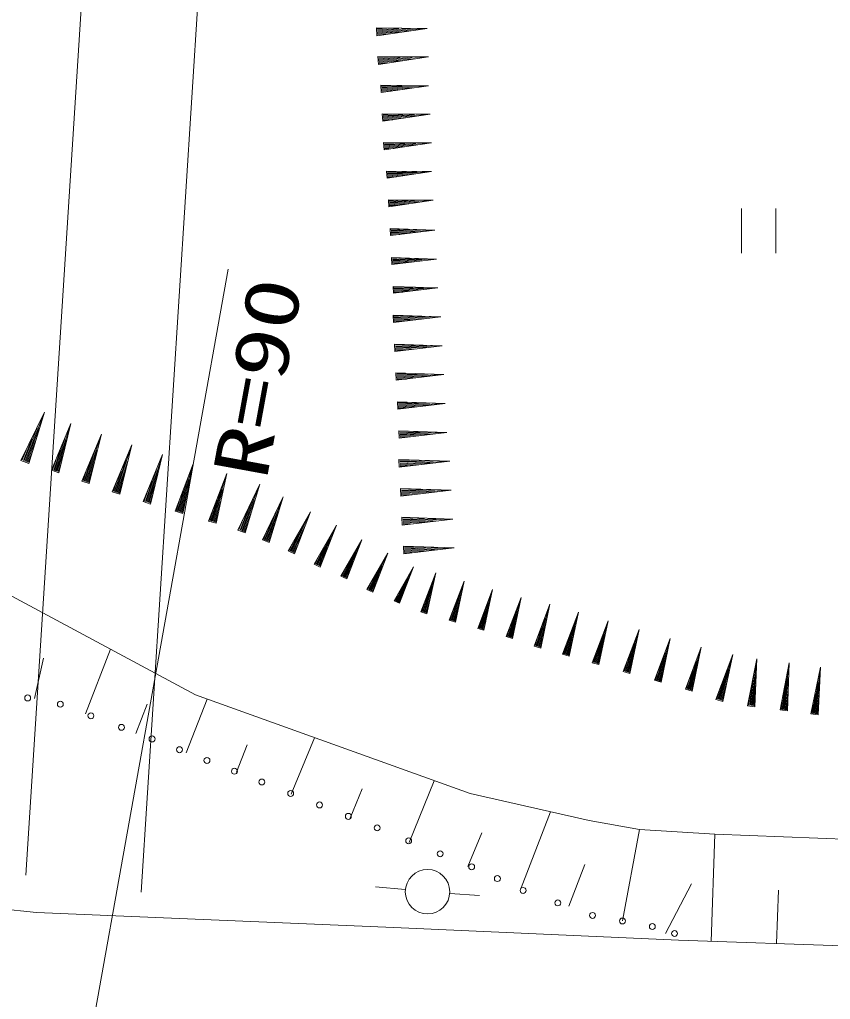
# Model space of a CAD drawing. Units: millimetres, scale not verified. Extents: x 34860 to 694227, y -100713 to 259287.
# Drawn here: x 194772 to 221969, y 159534 to 192403 of the extents above; entities that cross this region are included whole.
import ezdxf
from ezdxf.enums import TextEntityAlignment as Align

# ---------------------------------------------------------------- set-up
doc = ezdxf.new("R2010")
doc.units = ezdxf.units.MM
doc.header["$LTSCALE"] = 1000
doc.layers.add('S-BGD', color=7, linetype='Continuous', lineweight=13)
doc.layers.add('S-BGD-HTXT', color=6, linetype='Continuous', lineweight=13)
doc.styles.add('ＭＳ ゴシック', font='')
doc.styles.get('ＭＳ ゴシック').set_extended_font_data('MS Gothic')

# ---------------------------------------------------------------- blocks, each defined once
blk = doc.blocks.new('BUHIN3')
at = {"color": 7, "linetype": 'Continuous', "lineweight": 13}
blk.add_circle((0, 0), 746, dxfattribs=at)
blk = doc.blocks.new('BUHIN4')
at = {"color": 7, "linetype": 'Continuous', "lineweight": 13}
for p, q in [((-578, 750), (-578, -750)), ((574, -750), (574, 750))]:
    blk.add_line(p, q, dxfattribs=at)
blk = doc.blocks.new('BUHIN61')
at = {"color": 7, "linetype": 'Continuous', "lineweight": 13}
blk.add_circle((0, 0), 99.5, dxfattribs=at)
blk = doc.blocks.new('BUHIN62')
at = {"color": 7, "linetype": 'Continuous', "lineweight": 13}
blk.add_circle((0, 0), 99.5, dxfattribs=at)
blk = doc.blocks.new('BUHIN63')
at = {"color": 7, "linetype": 'Continuous', "lineweight": 13}
blk.add_circle((0, 0), 99.5, dxfattribs=at)
blk = doc.blocks.new('BUHIN64')
at = {"color": 7, "linetype": 'Continuous', "lineweight": 13}
blk.add_circle((0, 0), 99.5, dxfattribs=at)
blk = doc.blocks.new('BUHIN65')
at = {"color": 7, "linetype": 'Continuous', "lineweight": 13}
blk.add_circle((0, 0), 99.5, dxfattribs=at)
blk = doc.blocks.new('BUHIN66')
at = {"color": 7, "linetype": 'Continuous', "lineweight": 13}
blk.add_circle((0, 0), 99.5, dxfattribs=at)
blk = doc.blocks.new('BUHIN67')
at = {"color": 7, "linetype": 'Continuous', "lineweight": 13}
blk.add_circle((0, 0), 99.5, dxfattribs=at)
blk = doc.blocks.new('BUHIN68')
at = {"color": 7, "linetype": 'Continuous', "lineweight": 13}
blk.add_circle((0, 0), 99.5, dxfattribs=at)
blk = doc.blocks.new('BUHIN117')
at = {"color": 7, "linetype": 'Continuous', "lineweight": 13}
for p, q in [((-87, -767), (73, 640)), ((0, 282), (-119, -763)), ((63, 275), (-56, -771)), ((-143, -761), (-67, -89)), ((-24, -774), (53, -103)), ((-143, -447), (-179, -757)), ((43, -468), (8, -778))]:
    blk.add_line(p, q, dxfattribs=at)
blk.add_lwpolyline([(33, -809), (91, 795), (-214, -781)], close=True, dxfattribs=at)
blk = doc.blocks.new('BUHIN119')
at = {"color": 7, "linetype": 'Continuous', "lineweight": 13}
for p, q in [((-203, -695), (169, 579)), ((45, 260), (-232, -686)), ((102, 244), (-174, -703)), ((-253, -680), (-76, -72)), ((-146, -712), (32, -103)), ((-204, -390), (-286, -670)), ((-35, -439), (-117, -720))]:
    blk.add_line(p, q, dxfattribs=at)
blk.add_lwpolyline([(-99, -752), (210, 720), (-322, -687)], close=True, dxfattribs=at)
blk = doc.blocks.new('BUHIN120')
at = {"color": 7, "linetype": 'Continuous', "lineweight": 13}
for p, q in [((-205, -694), (171, 579)), ((45, 260), (-233, -686)), ((103, 243), (-176, -703)), ((-255, -679), (-76, -71)), ((-147, -711), (32, -103)), ((-205, -389), (-287, -670)), ((-36, -439), (-118, -720))]:
    blk.add_line(p, q, dxfattribs=at)
blk.add_lwpolyline([(-100, -752), (212, 719), (-324, -687)], close=True, dxfattribs=at)
blk = doc.blocks.new('BUHIN121')
at = {"color": 7, "linetype": 'Continuous', "lineweight": 13}
for p, q in [((-191, -648), (159, 541)), ((42, 243), (-218, -640)), ((96, 227), (-164, -656)), ((-238, -634), (-71, -67)), ((-137, -664), (30, -96)), ((-191, -363), (-268, -625)), ((-33, -410), (-110, -672))]:
    blk.add_line(p, q, dxfattribs=at)
blk.add_lwpolyline([(-94, -702), (198, 671), (-302, -641)], close=True, dxfattribs=at)
blk = doc.blocks.new('BUHIN123')
at = {"color": 7, "linetype": 'Continuous', "lineweight": 13}
for p, q in [((-290, -610), (242, 509)), ((80, 233), (-315, -598)), ((130, 209), (-265, -622)), ((-334, -589), (-80, -55)), ((-239, -634), (15, -100)), ((-245, -329), (-363, -576)), ((-97, -400), (-214, -646))]:
    blk.add_line(p, q, dxfattribs=at)
blk.add_lwpolyline([(-202, -679), (300, 632), (-398, -586)], close=True, dxfattribs=at)
blk = doc.blocks.new('BUHIN124')
at = {"color": 7, "linetype": 'Continuous', "lineweight": 13}
for p, q in [((-311, -654), (259, 545)), ((86, 250), (-338, -641)), ((140, 224), (-283, -667)), ((-358, -631), (-86, -59)), ((-256, -679), (16, -107)), ((-263, -353), (-388, -617)), ((-104, -428), (-229, -692))]:
    blk.add_line(p, q, dxfattribs=at)
blk.add_lwpolyline([(-217, -727), (322, 677), (-427, -628)], close=True, dxfattribs=at)
blk = doc.blocks.new('BUHIN127')
at = {"color": 7, "linetype": 'Continuous', "lineweight": 13}
for p, q in [((-233, -786), (194, 656)), ((52, 295), (-266, -777)), ((117, 276), (-200, -796)), ((-290, -770), (-86, -81)), ((-168, -806), (36, -117)), ((-233, -441), (-327, -759)), ((-41, -498), (-135, -815))]:
    blk.add_line(p, q, dxfattribs=at)
blk.add_lwpolyline([(-115, -852), (241, 815), (-368, -778)], close=True, dxfattribs=at)
blk = doc.blocks.new('BUHIN128')
at = {"color": 7, "linetype": 'Continuous', "lineweight": 13}
for p, q in [((-256, -779), (214, 650)), ((61, 293), (-289, -769)), ((125, 272), (-224, -790)), ((-313, -761), (-88, -78)), ((-192, -800), (33, -118)), ((-246, -434), (-349, -749)), ((-56, -496), (-159, -811))]:
    blk.add_line(p, q, dxfattribs=at)
blk.add_lwpolyline([(-140, -849), (266, 807), (-391, -766)], close=True, dxfattribs=at)
blk = doc.blocks.new('BUHIN178')
at = {"color": 7, "linetype": 'Continuous', "lineweight": 13}
for p, q in [((-492, 77), (-824, 64)), ((-822, 25), (-104, 55)), ((296, 46), (-821, 0)), ((-820, -34), (684, 28)), ((299, -22), (-818, -68)), ((-817, -102), (-99, -72)), ((-484, -122), (-815, -136))]:
    blk.add_line(p, q, dxfattribs=at)
blk.add_lwpolyline([(-844, -167), (849, 35), (-855, 96)], close=True, dxfattribs=at)
blk = doc.blocks.new('BUHIN179')
at = {"color": 7, "linetype": 'Continuous', "lineweight": 13}
for p, q in [((-463, 73), (-775, 60)), ((-774, 24), (-98, 52)), ((278, 44), (-773, 0)), ((-771, -32), (643, 27)), ((281, -20), (-770, -64)), ((-769, -96), (-93, -68)), ((-456, -115), (-767, -128))]:
    blk.add_line(p, q, dxfattribs=at)
blk.add_lwpolyline([(-794, -157), (799, 33), (-804, 91)], close=True, dxfattribs=at)
blk = doc.blocks.new('BUHIN180')
at = {"color": 7, "linetype": 'Continuous', "lineweight": 13}
for p, q in [((-434, 68), (-727, 56)), ((-725, 22), (-92, 49)), ((261, 41), (-724, 0)), ((-723, -30), (603, 25)), ((264, -19), (-722, -60)), ((-721, -90), (-87, -64)), ((-427, -108), (-719, -120))]:
    blk.add_line(p, q, dxfattribs=at)
blk.add_lwpolyline([(-745, -147), (749, 31), (-754, 85)], close=True, dxfattribs=at)
blk = doc.blocks.new('BUHIN181')
at = {"color": 7, "linetype": 'Continuous', "lineweight": 13}
for p, q in [((-436, 56), (-728, 36)), ((-726, 3), (-93, 46)), ((260, 48), (-724, -20)), ((-722, -50), (602, 42)), ((264, -12), (-720, -80)), ((-718, -110), (-86, -66)), ((-424, -119), (-716, -140))]:
    blk.add_line(p, q, dxfattribs=at)
blk.add_lwpolyline([(-740, -168), (748, 52), (-756, 64)], close=True, dxfattribs=at)
blk = doc.blocks.new('BUHIN182')
at = {"color": 7, "linetype": 'Continuous', "lineweight": 13}
for p, q in [((-465, 60), (-777, 39)), ((-774, 3), (-100, 49)), ((277, 51), (-772, -21)), ((-770, -53), (642, 44)), ((282, -13), (-768, -85)), ((-766, -117), (-91, -70)), ((-452, -127), (-764, -149))]:
    blk.add_line(p, q, dxfattribs=at)
blk.add_lwpolyline([(-790, -179), (798, 55), (-807, 69)], close=True, dxfattribs=at)
blk = doc.blocks.new('BUHIN183')
at = {"color": 7, "linetype": 'Continuous', "lineweight": 13}
for p, q in [((-494, 64), (-825, 41)), ((-822, 3), (-106, 52)), ((294, 54), (-821, -23)), ((-818, -56), (683, 47)), ((299, -13), (-816, -90)), ((-814, -124), (-97, -75)), ((-481, -135), (-811, -158))]:
    blk.add_line(p, q, dxfattribs=at)
blk.add_lwpolyline([(-839, -190), (848, 58), (-857, 73)], close=True, dxfattribs=at)

msp = doc.modelspace()

# ---------------------------------------------------------------- linework, layer by layer
at = {"layer": 'S-BGD'}
for p, q in [((194958, 177593), (195546, 179074)), ((195361, 178707), (194924, 177607)), ((195428, 178680), (194991, 177580)), ((194899, 177617), (195180, 178323)), ((195025, 177567), (195305, 178274)), ((194991, 177958), (194861, 177632)), ((195188, 177880), (195058, 177553)), ((202221, 175258), (202768, 176659)), ((202596, 176311), (202190, 175270)), ((202659, 176287), (202253, 175245)), ((203039, 174929), (203554, 176248)), ((202166, 175279), (202427, 175949)), ((202285, 175233), (202546, 175902)), ((203392, 175921), (203009, 174941)), ((203451, 175897), (203069, 174917)), ((202251, 175602), (202130, 175293)), ((202437, 175530), (202316, 175221)), ((202987, 174949), (203233, 175579)), ((203099, 174906), (203345, 175535)), ((203067, 175253), (202953, 174962)), ((203242, 175185), (203129, 174894)), ((207433, 172887), (207927, 173926)), ((193361, 173680), (200667, 169749)), ((207777, 173670), (207410, 172898)), ((207824, 173648), (207457, 172875)), ((207392, 172906), (207628, 173402)), ((207480, 172864), (207716, 173360)), ((207475, 173148), (207366, 172919)), ((207613, 173082), (207504, 172853)), ((196983, 169110), (197821, 171280)), ((195276, 169623), (195569, 170979)), ((218252, 169592), (218649, 170951)), ((218517, 170611), (218221, 169601)), ((218578, 170593), (218283, 169583)), ((221437, 169122), (221621, 170526)), ((218198, 169608), (218388, 170257)), ((218313, 169574), (218503, 170223)), ((221542, 170169), (221406, 169126)), ((221606, 170161), (221469, 169118)), ((200363, 167805), (201059, 169608)), ((200667, 169749), (209881, 166436)), ((218251, 169918), (218164, 169618)), ((218432, 169865), (218344, 169565)), ((221382, 169129), (221470, 169799)), ((221501, 169114), (221589, 169784)), ((198673, 168458), (199051, 169436)), ((221387, 169443), (221346, 169134)), ((221573, 169419), (221533, 169109)), ((203885, 166421), (204660, 168313)), ((202052, 167153), (202408, 168074)), ((207835, 164801), (208682, 166867)), ((205860, 165611), (206266, 166601)), ((209881, 166436), (213872, 165533)), ((211596, 163278), (212582, 165825)), ((213872, 165533), (215566, 165231)), ((209810, 163992), (210272, 165117)), ((214993, 162165), (215564, 165232)), ((215566, 165231), (218088, 165081)), ((217971, 161481), (218097, 165081)), ((218088, 165081), (226624, 164742)), ((176657, 164283), (195342, 162454)), ((213193, 162660), (213735, 164060)), ((216435, 161749), (217305, 163413)), ((207708, 163216), (206713, 163311)), ((209203, 163091), (210200, 163020)), ((220162, 161404), (220225, 163199)), ((195342, 162454), (207323, 161944)), ((207323, 161944), (216875, 161519)), ((216875, 161519), (227832, 161136))]:
    msp.add_line(p, q, dxfattribs=at)
for points in [[(195076, 177513), (195610, 179237), (194816, 177616)], [(202333, 175182), (202829, 176814), (202088, 175278)], [(203145, 174858), (203611, 176393), (202914, 174948)], [(207515, 172823), (207981, 174040), (207333, 172909)], [(218363, 169531), (218693, 171101), (218125, 169600)], [(221557, 169078), (221641, 170681), (221311, 169110)]]:
    msp.add_lwpolyline(points, close=True, dxfattribs=at)
msp.add_circle((216741, 161745), 99.5, dxfattribs=at)
at = {"layer": 'S-BGD-HTXT'}
for p, q in [((194985, 163698), (197602, 204784)), ((198851, 163132), (201493, 204703)), ((201765, 184028), (196687, 155631))]:
    msp.add_line(p, q, dxfattribs=at)

# ---------------------------------------------------------------- block references
at = {"layer": 'S-BGD'}
for name, p in [('BUHIN183', (207595, 192051)), ('BUHIN183', (207644, 191091)), ('BUHIN182', (207692, 190131)), ('BUHIN182', (207741, 189171)), ('BUHIN182', (207789, 188211)), ('BUHIN181', (207839, 187251)), ('BUHIN181', (207900, 186292)), ('BUHIN4', (219561, 185320)), ('BUHIN180', (207956, 185307)), ('BUHIN180', (208005, 184338)), ('BUHIN180', (208054, 183368)), ('BUHIN179', (208103, 182399)), ('BUHIN179', (208152, 181429)), ('BUHIN179', (208201, 180460)), ('BUHIN179', (208250, 179490)), ('BUHIN128', (196228, 178050)), ('BUHIN128', (197250, 177690)), ('BUHIN179', (208301, 178521)), ('BUHIN128', (198272, 177331)), ('BUHIN128', (199303, 177001)), ('BUHIN127', (200357, 176685)), ('BUHIN178', (208352, 177551)), ('BUHIN127', (201477, 176358)), ('BUHIN178', (208402, 176582)), ('BUHIN124', (204205, 175212)), ('BUHIN178', (208453, 175613)), ('BUHIN124', (205076, 174766)), ('BUHIN123', (205948, 174320)), ('BUHIN178', (208504, 174643)), ('BUHIN123', (206820, 173875)), ('BUHIN121', (208531, 173171)), ('BUHIN121', (209485, 172893)), ('BUHIN121', (210440, 172619)), ('BUHIN121', (211395, 172346)), ('BUHIN120', (212351, 172074)), ('BUHIN120', (213306, 171801)), ('BUHIN119', (214303, 171517)), ('BUHIN119', (215344, 171221)), ('BUHIN119', (216386, 170925)), ('BUHIN119', (217427, 170629)), ('BUHIN117', (219405, 170162)), ('BUHIN117', (220494, 170024)), ('BUHIN61', (195043, 169646)), ('BUHIN61', (196138, 169437)), ('BUHIN62', (197164, 169048)), ('BUHIN62', (198189, 168660)), ('BUHIN62', (199215, 168271)), ('BUHIN63', (200135, 167910)), ('BUHIN63', (201056, 167549)), ('BUHIN63', (201977, 167187)), ('BUHIN63', (202897, 166826)), ('BUHIN64', (203864, 166442)), ('BUHIN64', (204832, 166057)), ('BUHIN64', (205799, 165673)), ('BUHIN64', (206766, 165288)), ('BUHIN65', (207823, 164853)), ('BUHIN65', (208879, 164418)), ('BUHIN65', (209936, 163983)), ('BUHIN3', (208455, 163145)), ('BUHIN66', (210798, 163587)), ('BUHIN66', (211660, 163190)), ('BUHIN67', (212826, 162771)), ('BUHIN67', (213991, 162351)), ('BUHIN68', (214993, 162165)), ('BUHIN68', (215995, 161978))]:
    msp.add_blockref(name, p, dxfattribs=at)

# ---------------------------------------------------------------- texts
at = {"layer": 'S-BGD-HTXT', "style": 'ＭＳ ゴシック', "width": 1.35}
msp.add_text('R=90', height=1833, rotation=79.6, dxfattribs=at).set_placement((203593, 176812), align=Align.BOTTOM_LEFT)

doc.saveas('drawing.dxf')
